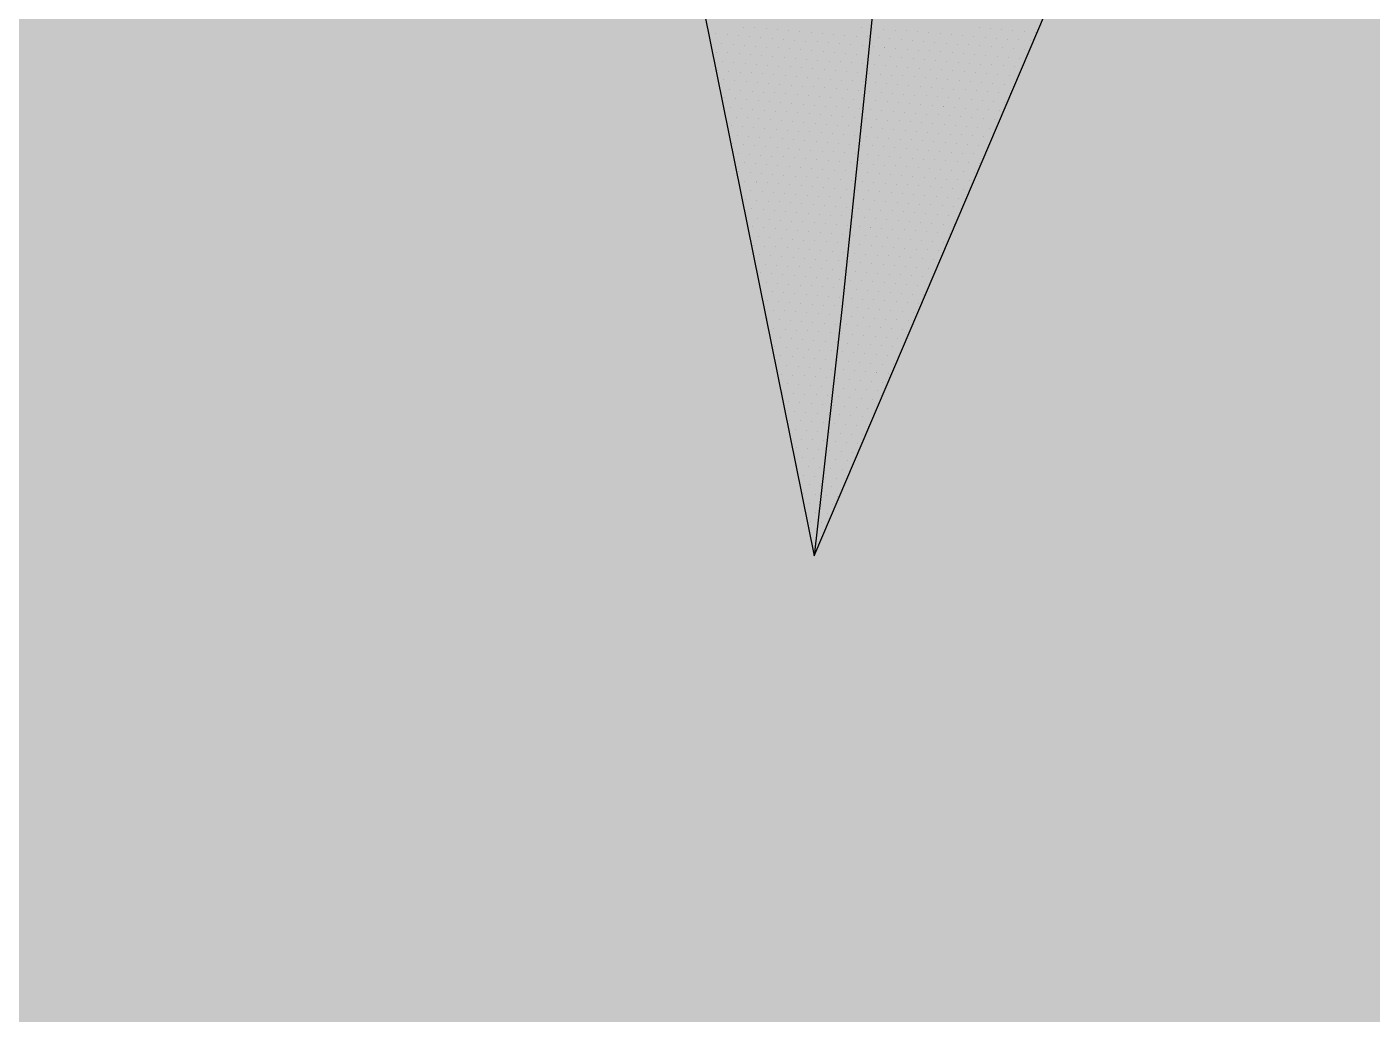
# Model space of a CAD drawing. Extents: x 109417 to 110207, y -57085 to -56659.
# Drawn here: x 109747.37 to 109749.062, y -56912.883 to -56911.641 of the extents above; entities that cross this region are included whole.
import ezdxf

# ---------------------------------------------------------------- set-up
doc = ezdxf.new("R2010")
doc.units = 0
doc.header["$MEASUREMENT"] = 0
for name, color, linetype in [('colore lago', 131, 'Continuous'), ('LIN010CO', 2, 'Continuous'), ('LIN018CO', 6, 'Continuous')]:
    doc.layers.add(name, color=color, linetype=linetype)

# ---------------------------------------------------------------- blocks, each defined once
blk = doc.blocks.new('*X9')
at = {"color": 0}
for p, q in [((259.30225, 627.9896), (259.30225, 627.9896)), ((259.3086, 627.9896), (259.3086, 627.9896)), ((259.31495, 627.9896), (259.31495, 627.9896)), ((259.3213, 627.9896), (259.3213, 627.9896)), ((259.32765, 627.9896), (259.32765, 627.9896)), ((259.334, 627.9896), (259.334, 627.9896)), ((259.305425, 627.98325), (259.305425, 627.98325)), ((259.311775, 627.98325), (259.311775, 627.98325)), ((259.318125, 627.98325), (259.318125, 627.98325)), ((259.324475, 627.98325), (259.324475, 627.98325)), ((259.330825, 627.98325), (259.330825, 627.98325)), ((259.337175, 627.98325), (259.337175, 627.98325)), ((259.343525, 627.98325), (259.343525, 627.98325)), ((259.349875, 627.98325), (259.349875, 627.98325)), ((259.356225, 627.98325), (259.356225, 627.98325)), ((259.362575, 627.98325), (259.362575, 627.98325)), ((259.368925, 627.98325), (259.368925, 627.98325)), ((259.375275, 627.98325), (259.375275, 627.98325)), ((259.31495, 627.9769), (259.31495, 627.9769)), ((259.3213, 627.9769), (259.3213, 627.9769)), ((259.32765, 627.9769), (259.32765, 627.9769)), ((259.334, 627.9769), (259.334, 627.9769)), ((259.34035, 627.9769), (259.34035, 627.9769)), ((259.3467, 627.9769), (259.3467, 627.9769)), ((259.35305, 627.9769), (259.35305, 627.9769)), ((259.3594, 627.9769), (259.3594, 627.9769)), ((259.36575, 627.9769), (259.36575, 627.9769)), ((259.3721, 627.9769), (259.3721, 627.9769)), ((259.37845, 627.9769), (259.37845, 627.9769)), ((259.3848, 627.9769), (259.3848, 627.9769)), ((259.39115, 627.9769), (259.39115, 627.9769)), ((259.3975, 627.9769), (259.3975, 627.9769)), ((259.40385, 627.9769), (259.40385, 627.9769)), ((259.4102, 627.9769), (259.4102, 627.9769)), ((259.41655, 627.9769), (259.41655, 627.9769)), ((259.4229, 627.9769), (259.4229, 627.9769)), ((259.324475, 627.97055), (259.324475, 627.97055)), ((259.330825, 627.97055), (259.330825, 627.97055)), ((259.337175, 627.97055), (259.337175, 627.97055)), ((259.343525, 627.97055), (259.343525, 627.97055)), ((259.349875, 627.97055), (259.349875, 627.97055)), ((259.356225, 627.97055), (259.356225, 627.97055)), ((259.362575, 627.97055), (259.362575, 627.97055)), ((259.368925, 627.97055), (259.368925, 627.97055)), ((259.375275, 627.97055), (259.375275, 627.97055)), ((259.381625, 627.97055), (259.381625, 627.97055)), ((259.387975, 627.97055), (259.387975, 627.97055)), ((259.394325, 627.97055), (259.394325, 627.97055)), ((259.400675, 627.97055), (259.400675, 627.97055)), ((259.407025, 627.97055), (259.407025, 627.97055)), ((259.413375, 627.97055), (259.413375, 627.97055)), ((259.419725, 627.97055), (259.419725, 627.97055)), ((259.426075, 627.97055), (259.426075, 627.97055)), ((259.432425, 627.97055), (259.432425, 627.97055)), ((259.438775, 627.97055), (259.438775, 627.97055)), ((259.445125, 627.97055), (259.445125, 627.97055)), ((259.451475, 627.97055), (259.451475, 627.97055)), ((259.457825, 627.97055), (259.457825, 627.97055)), ((259.464175, 627.97055), (259.464175, 627.97055)), ((259.32765, 627.9642), (259.32765, 627.9642)), ((259.334, 627.9642), (259.334, 627.9642)), ((259.34035, 627.9642), (259.34035, 627.9642)), ((259.3467, 627.9642), (259.3467, 627.9642)), ((259.35305, 627.9642), (259.35305, 627.9642)), ((259.3594, 627.9642), (259.3594, 627.9642)), ((259.36575, 627.9642), (259.36575, 627.9642)), ((259.3721, 627.9642), (259.3721, 627.9642)), ((259.37845, 627.9642), (259.37845, 627.9642)), ((259.3848, 627.9642), (259.3848, 627.9642)), ((259.39115, 627.9642), (259.39115, 627.9642)), ((259.3975, 627.9642), (259.3975, 627.9642)), ((259.40385, 627.9642), (259.40385, 627.9642)), ((259.4102, 627.9642), (259.4102, 627.9642)), ((259.41655, 627.9642), (259.41655, 627.9642)), ((259.4229, 627.9642), (259.4229, 627.9642)), ((259.42925, 627.9642), (259.42925, 627.9642)), ((259.4356, 627.9642), (259.4356, 627.9642)), ((259.44195, 627.9642), (259.44195, 627.9642)), ((259.4483, 627.9642), (259.4483, 627.9642)), ((259.45465, 627.9642), (259.45465, 627.9642)), ((259.461, 627.9642), (259.461, 627.9642)), ((259.337175, 627.95785), (259.337175, 627.95785)), ((259.343525, 627.95785), (259.343525, 627.95785)), ((259.349875, 627.95785), (259.349875, 627.95785)), ((259.356225, 627.95785), (259.356225, 627.95785)), ((259.362575, 627.95785), (259.362575, 627.95785)), ((259.368925, 627.95785), (259.368925, 627.95785)), ((259.375275, 627.95785), (259.375275, 627.95785)), ((259.381625, 627.95785), (259.381625, 627.95785)), ((259.387975, 627.95785), (259.387975, 627.95785)), ((259.394325, 627.95785), (259.394325, 627.95785)), ((259.400675, 627.95785), (259.400675, 627.95785)), ((259.407025, 627.95785), (259.407025, 627.95785)), ((259.413375, 627.95785), (259.413375, 627.95785)), ((259.419725, 627.95785), (259.419725, 627.95785)), ((259.426075, 627.95785), (259.426075, 627.95785)), ((259.432425, 627.95785), (259.432425, 627.95785)), ((259.438775, 627.95785), (259.438775, 627.95785)), ((259.445125, 627.95785), (259.445125, 627.95785)), ((259.451475, 627.95785), (259.451475, 627.95785)), ((259.457825, 627.95785), (259.457825, 627.95785)), ((259.34035, 627.9515), (259.34035, 627.9515)), ((259.3467, 627.9515), (259.3467, 627.9515)), ((259.35305, 627.9515), (259.35305, 627.9515)), ((259.3594, 627.9515), (259.3594, 627.9515)), ((259.36575, 627.9515), (259.36575, 627.9515)), ((259.3721, 627.9515), (259.3721, 627.9515)), ((259.37845, 627.9515), (259.37845, 627.9515)), ((259.3848, 627.9515), (259.3848, 627.9515)), ((259.39115, 627.9515), (259.39115, 627.9515)), ((259.3975, 627.9515), (259.3975, 627.9515)), ((259.40385, 627.9515), (259.40385, 627.9515)), ((259.4102, 627.9515), (259.4102, 627.9515)), ((259.41655, 627.9515), (259.41655, 627.9515)), ((259.4229, 627.9515), (259.4229, 627.9515)), ((259.42925, 627.9515), (259.42925, 627.9515)), ((259.4356, 627.9515), (259.4356, 627.9515)), ((259.44195, 627.9515), (259.44195, 627.9515)), ((259.4483, 627.9515), (259.4483, 627.9515)), ((259.45465, 627.9515), (259.45465, 627.9515)), ((259.349875, 627.94515), (259.349875, 627.94515)), ((259.356225, 627.94515), (259.356225, 627.94515)), ((259.362575, 627.94515), (259.362575, 627.94515)), ((259.368925, 627.94515), (259.368925, 627.94515)), ((259.375275, 627.94515), (259.375275, 627.94515)), ((259.381625, 627.94515), (259.381625, 627.94515)), ((259.387975, 627.94515), (259.387975, 627.94515)), ((259.394325, 627.94515), (259.394325, 627.94515)), ((259.400675, 627.94515), (259.400675, 627.94515)), ((259.407025, 627.94515), (259.407025, 627.94515)), ((259.413375, 627.94515), (259.413375, 627.94515)), ((259.419725, 627.94515), (259.419725, 627.94515)), ((259.426075, 627.94515), (259.426075, 627.94515)), ((259.432425, 627.94515), (259.432425, 627.94515)), ((259.438775, 627.94515), (259.438775, 627.94515)), ((259.445125, 627.94515), (259.445125, 627.94515)), ((259.451475, 627.94515), (259.451475, 627.94515)), ((259.35305, 627.9388), (259.35305, 627.9388)), ((259.3594, 627.9388), (259.3594, 627.9388)), ((259.36575, 627.9388), (259.36575, 627.9388)), ((259.3721, 627.9388), (259.3721, 627.9388)), ((259.37845, 627.9388), (259.37845, 627.9388)), ((259.3848, 627.9388), (259.3848, 627.9388)), ((259.39115, 627.9388), (259.39115, 627.9388)), ((259.3975, 627.9388), (259.3975, 627.9388)), ((259.40385, 627.9388), (259.40385, 627.9388)), ((259.4102, 627.9388), (259.4102, 627.9388)), ((259.41655, 627.9388), (259.41655, 627.9388)), ((259.4229, 627.9388), (259.4229, 627.9388)), ((259.42925, 627.9388), (259.42925, 627.9388)), ((259.4356, 627.9388), (259.4356, 627.9388)), ((259.44195, 627.9388), (259.44195, 627.9388)), ((259.4483, 627.9388), (259.4483, 627.9388)), ((259.362575, 627.93245), (259.362575, 627.93245)), ((259.368925, 627.93245), (259.368925, 627.93245)), ((259.375275, 627.93245), (259.375275, 627.93245)), ((259.381625, 627.93245), (259.381625, 627.93245)), ((259.387975, 627.93245), (259.387975, 627.93245)), ((259.394325, 627.93245), (259.394325, 627.93245)), ((259.400675, 627.93245), (259.400675, 627.93245)), ((259.407025, 627.93245), (259.407025, 627.93245)), ((259.413375, 627.93245), (259.413375, 627.93245)), ((259.419725, 627.93245), (259.419725, 627.93245)), ((259.426075, 627.93245), (259.426075, 627.93245)), ((259.432425, 627.93245), (259.432425, 627.93245)), ((259.438775, 627.93245), (259.438775, 627.93245)), ((259.445125, 627.93245), (259.445125, 627.93245)), ((259.3721, 627.9261), (259.3721, 627.9261)), ((259.37845, 627.9261), (259.37845, 627.9261)), ((259.3848, 627.9261), (259.3848, 627.9261)), ((259.39115, 627.9261), (259.39115, 627.9261)), ((259.3975, 627.9261), (259.3975, 627.9261)), ((259.40385, 627.9261), (259.40385, 627.9261)), ((259.4102, 627.9261), (259.4102, 627.9261)), ((259.41655, 627.9261), (259.41655, 627.9261)), ((259.4229, 627.9261), (259.4229, 627.9261)), ((259.42925, 627.9261), (259.42925, 627.9261)), ((259.4356, 627.9261), (259.4356, 627.9261)), ((259.44195, 627.9261), (259.44195, 627.9261)), ((259.375275, 627.91975), (259.375275, 627.91975)), ((259.381625, 627.91975), (259.381625, 627.91975)), ((259.387975, 627.91975), (259.387975, 627.91975)), ((259.394325, 627.91975), (259.394325, 627.91975)), ((259.400675, 627.91975), (259.400675, 627.91975)), ((259.407025, 627.91975), (259.407025, 627.91975)), ((259.413375, 627.91975), (259.413375, 627.91975)), ((259.419725, 627.91975), (259.419725, 627.91975)), ((259.426075, 627.91975), (259.426075, 627.91975)), ((259.432425, 627.91975), (259.432425, 627.91975)), ((259.3848, 627.9134), (259.3848, 627.9134)), ((259.39115, 627.9134), (259.39115, 627.9134)), ((259.3975, 627.9134), (259.3975, 627.9134)), ((259.40385, 627.9134), (259.40385, 627.9134)), ((259.4102, 627.9134), (259.4102, 627.9134)), ((259.41655, 627.9134), (259.41655, 627.9134)), ((259.4229, 627.9134), (259.4229, 627.9134)), ((259.42925, 627.9134), (259.42925, 627.9134)), ((259.387975, 627.90705), (259.387975, 627.90705)), ((259.394325, 627.90705), (259.394325, 627.90705)), ((259.400675, 627.90705), (259.400675, 627.90705)), ((259.407025, 627.90705), (259.407025, 627.90705)), ((259.413375, 627.90705), (259.413375, 627.90705)), ((259.419725, 627.90705), (259.419725, 627.90705)), ((259.426075, 627.90705), (259.426075, 627.90705)), ((259.3975, 627.9007), (259.3975, 627.9007)), ((259.40385, 627.9007), (259.40385, 627.9007)), ((259.4102, 627.9007), (259.4102, 627.9007)), ((259.41655, 627.9007), (259.41655, 627.9007)), ((259.4229, 627.9007), (259.4229, 627.9007)), ((259.407025, 627.89435), (259.407025, 627.89435)), ((259.413375, 627.89435), (259.413375, 627.89435)), ((259.419725, 627.89435), (259.419725, 627.89435)), ((259.4102, 627.888), (259.4102, 627.888)), ((259.41655, 627.888), (259.41655, 627.888))]:
    blk.add_line(p, q, dxfattribs=at)
blk = doc.blocks.new('*X8')
at = {"color": 0}
for p, q in [((259.29431, 627.99277), (259.29431, 627.99277)), ((259.29749, 627.99277), (259.29749, 627.99277)), ((259.30066, 627.99277), (259.30066, 627.99277)), ((259.30384, 627.99277), (259.30384, 627.99277)), ((259.30701, 627.99277), (259.30701, 627.99277)), ((259.31019, 627.99277), (259.31019, 627.99277)), ((259.31336, 627.99277), (259.31336, 627.99277)), ((259.29908, 627.9896), (259.29908, 627.9896)), ((259.30225, 627.9896), (259.30225, 627.9896)), ((259.30543, 627.9896), (259.30543, 627.9896)), ((259.3086, 627.9896), (259.3086, 627.9896)), ((259.31178, 627.9896), (259.31178, 627.9896)), ((259.31495, 627.9896), (259.31495, 627.9896)), ((259.31813, 627.9896), (259.31813, 627.9896)), ((259.3213, 627.9896), (259.3213, 627.9896)), ((259.32448, 627.9896), (259.32448, 627.9896)), ((259.32765, 627.9896), (259.32765, 627.9896)), ((259.33083, 627.9896), (259.33083, 627.9896)), ((259.334, 627.9896), (259.334, 627.9896)), ((259.30384, 627.98642), (259.30384, 627.98642)), ((259.30701, 627.98642), (259.30701, 627.98642)), ((259.31019, 627.98642), (259.31019, 627.98642)), ((259.31336, 627.98642), (259.31336, 627.98642)), ((259.31654, 627.98642), (259.31654, 627.98642)), ((259.31971, 627.98642), (259.31971, 627.98642)), ((259.32289, 627.98642), (259.32289, 627.98642)), ((259.32606, 627.98642), (259.32606, 627.98642)), ((259.32924, 627.98642), (259.32924, 627.98642)), ((259.33241, 627.98642), (259.33241, 627.98642)), ((259.33559, 627.98642), (259.33559, 627.98642)), ((259.33876, 627.98642), (259.33876, 627.98642)), ((259.34194, 627.98642), (259.34194, 627.98642)), ((259.34511, 627.98642), (259.34511, 627.98642)), ((259.34829, 627.98642), (259.34829, 627.98642)), ((259.35146, 627.98642), (259.35146, 627.98642)), ((259.35464, 627.98642), (259.35464, 627.98642)), ((259.35781, 627.98642), (259.35781, 627.98642)), ((259.30543, 627.98325), (259.30543, 627.98325)), ((259.3086, 627.98325), (259.3086, 627.98325)), ((259.31019, 627.98007), (259.31019, 627.98007)), ((259.31178, 627.98325), (259.31178, 627.98325)), ((259.31336, 627.98007), (259.31336, 627.98007)), ((259.31495, 627.98325), (259.31495, 627.98325)), ((259.31654, 627.98007), (259.31654, 627.98007)), ((259.31813, 627.98325), (259.31813, 627.98325)), ((259.31971, 627.98007), (259.31971, 627.98007)), ((259.3213, 627.98325), (259.3213, 627.98325)), ((259.32289, 627.98007), (259.32289, 627.98007)), ((259.32448, 627.98325), (259.32448, 627.98325)), ((259.32606, 627.98007), (259.32606, 627.98007)), ((259.32765, 627.98325), (259.32765, 627.98325)), ((259.32924, 627.98007), (259.32924, 627.98007)), ((259.33083, 627.98325), (259.33083, 627.98325)), ((259.33241, 627.98007), (259.33241, 627.98007)), ((259.334, 627.98325), (259.334, 627.98325)), ((259.33559, 627.98007), (259.33559, 627.98007)), ((259.33718, 627.98325), (259.33718, 627.98325)), ((259.33876, 627.98007), (259.33876, 627.98007)), ((259.34035, 627.98325), (259.34035, 627.98325)), ((259.34194, 627.98007), (259.34194, 627.98007)), ((259.34352, 627.98325), (259.34352, 627.98325)), ((259.34511, 627.98007), (259.34511, 627.98007)), ((259.3467, 627.98325), (259.3467, 627.98325)), ((259.34829, 627.98007), (259.34829, 627.98007)), ((259.34987, 627.98325), (259.34987, 627.98325)), ((259.35146, 627.98007), (259.35146, 627.98007)), ((259.35305, 627.98325), (259.35305, 627.98325)), ((259.35464, 627.98007), (259.35464, 627.98007)), ((259.35622, 627.98325), (259.35622, 627.98325)), ((259.35781, 627.98007), (259.35781, 627.98007)), ((259.3594, 627.98325), (259.3594, 627.98325)), ((259.36099, 627.98007), (259.36099, 627.98007)), ((259.36257, 627.98325), (259.36257, 627.98325)), ((259.36416, 627.98007), (259.36416, 627.98007)), ((259.36575, 627.98325), (259.36575, 627.98325)), ((259.36734, 627.98007), (259.36734, 627.98007)), ((259.36892, 627.98325), (259.36892, 627.98325)), ((259.37051, 627.98007), (259.37051, 627.98007)), ((259.3721, 627.98325), (259.3721, 627.98325)), ((259.37369, 627.98007), (259.37369, 627.98007)), ((259.37527, 627.98325), (259.37527, 627.98325)), ((259.37686, 627.98007), (259.37686, 627.98007)), ((259.37845, 627.98325), (259.37845, 627.98325)), ((259.38004, 627.98007), (259.38004, 627.98007)), ((259.38321, 627.98007), (259.38321, 627.98007)), ((259.38639, 627.98007), (259.38639, 627.98007)), ((259.38956, 627.98007), (259.38956, 627.98007)), ((259.39274, 627.98007), (259.39274, 627.98007)), ((259.39591, 627.98007), (259.39591, 627.98007)), ((259.39909, 627.98007), (259.39909, 627.98007)), ((259.40226, 627.98007), (259.40226, 627.98007)), ((259.31178, 627.9769), (259.31178, 627.9769)), ((259.31495, 627.9769), (259.31495, 627.9769)), ((259.31813, 627.9769), (259.31813, 627.9769)), ((259.3213, 627.9769), (259.3213, 627.9769)), ((259.32448, 627.9769), (259.32448, 627.9769)), ((259.32765, 627.9769), (259.32765, 627.9769)), ((259.33083, 627.9769), (259.33083, 627.9769)), ((259.334, 627.9769), (259.334, 627.9769)), ((259.33718, 627.9769), (259.33718, 627.9769)), ((259.34035, 627.9769), (259.34035, 627.9769)), ((259.34352, 627.9769), (259.34352, 627.9769)), ((259.3467, 627.9769), (259.3467, 627.9769)), ((259.34987, 627.9769), (259.34987, 627.9769)), ((259.35305, 627.9769), (259.35305, 627.9769)), ((259.35622, 627.9769), (259.35622, 627.9769)), ((259.3594, 627.9769), (259.3594, 627.9769)), ((259.36257, 627.9769), (259.36257, 627.9769)), ((259.36575, 627.9769), (259.36575, 627.9769)), ((259.36892, 627.9769), (259.36892, 627.9769)), ((259.3721, 627.9769), (259.3721, 627.9769)), ((259.37527, 627.9769), (259.37527, 627.9769)), ((259.37845, 627.9769), (259.37845, 627.9769)), ((259.38162, 627.9769), (259.38162, 627.9769)), ((259.3848, 627.9769), (259.3848, 627.9769)), ((259.38797, 627.9769), (259.38797, 627.9769)), ((259.39115, 627.9769), (259.39115, 627.9769)), ((259.39432, 627.9769), (259.39432, 627.9769)), ((259.3975, 627.9769), (259.3975, 627.9769)), ((259.40067, 627.9769), (259.40067, 627.9769)), ((259.40385, 627.9769), (259.40385, 627.9769)), ((259.40702, 627.9769), (259.40702, 627.9769)), ((259.4102, 627.9769), (259.4102, 627.9769)), ((259.41337, 627.9769), (259.41337, 627.9769)), ((259.41655, 627.9769), (259.41655, 627.9769)), ((259.41973, 627.9769), (259.41973, 627.9769)), ((259.4229, 627.9769), (259.4229, 627.9769)), ((259.42608, 627.9769), (259.42608, 627.9769)), ((259.31654, 627.97372), (259.31654, 627.97372)), ((259.31971, 627.97372), (259.31971, 627.97372)), ((259.32289, 627.97372), (259.32289, 627.97372)), ((259.32606, 627.97372), (259.32606, 627.97372)), ((259.32924, 627.97372), (259.32924, 627.97372)), ((259.33241, 627.97372), (259.33241, 627.97372)), ((259.33559, 627.97372), (259.33559, 627.97372)), ((259.33876, 627.97372), (259.33876, 627.97372)), ((259.34194, 627.97372), (259.34194, 627.97372)), ((259.34511, 627.97372), (259.34511, 627.97372)), ((259.34829, 627.97372), (259.34829, 627.97372)), ((259.35146, 627.97372), (259.35146, 627.97372)), ((259.35464, 627.97372), (259.35464, 627.97372)), ((259.35781, 627.97372), (259.35781, 627.97372)), ((259.36099, 627.97372), (259.36099, 627.97372)), ((259.36416, 627.97372), (259.36416, 627.97372)), ((259.36734, 627.97372), (259.36734, 627.97372)), ((259.37051, 627.97372), (259.37051, 627.97372)), ((259.37369, 627.97372), (259.37369, 627.97372)), ((259.37686, 627.97372), (259.37686, 627.97372)), ((259.38004, 627.97372), (259.38004, 627.97372)), ((259.38321, 627.97372), (259.38321, 627.97372)), ((259.38639, 627.97372), (259.38639, 627.97372)), ((259.38956, 627.97372), (259.38956, 627.97372)), ((259.39274, 627.97372), (259.39274, 627.97372)), ((259.39591, 627.97372), (259.39591, 627.97372)), ((259.39909, 627.97372), (259.39909, 627.97372)), ((259.40226, 627.97372), (259.40226, 627.97372)), ((259.40544, 627.97372), (259.40544, 627.97372)), ((259.40861, 627.97372), (259.40861, 627.97372)), ((259.41179, 627.97372), (259.41179, 627.97372)), ((259.41496, 627.97372), (259.41496, 627.97372)), ((259.41814, 627.97372), (259.41814, 627.97372)), ((259.42131, 627.97372), (259.42131, 627.97372)), ((259.42449, 627.97372), (259.42449, 627.97372)), ((259.42766, 627.97372), (259.42766, 627.97372)), ((259.43084, 627.97372), (259.43084, 627.97372)), ((259.43401, 627.97372), (259.43401, 627.97372)), ((259.43719, 627.97372), (259.43719, 627.97372)), ((259.44036, 627.97372), (259.44036, 627.97372)), ((259.44354, 627.97372), (259.44354, 627.97372)), ((259.44671, 627.97372), (259.44671, 627.97372)), ((259.3213, 627.97055), (259.3213, 627.97055)), ((259.32289, 627.96737), (259.32289, 627.96737)), ((259.32448, 627.97055), (259.32448, 627.97055)), ((259.32606, 627.96737), (259.32606, 627.96737)), ((259.32765, 627.97055), (259.32765, 627.97055)), ((259.32924, 627.96737), (259.32924, 627.96737)), ((259.33083, 627.97055), (259.33083, 627.97055)), ((259.33241, 627.96737), (259.33241, 627.96737)), ((259.334, 627.97055), (259.334, 627.97055)), ((259.33559, 627.96737), (259.33559, 627.96737)), ((259.33718, 627.97055), (259.33718, 627.97055)), ((259.33876, 627.96737), (259.33876, 627.96737)), ((259.34035, 627.97055), (259.34035, 627.97055)), ((259.34194, 627.96737), (259.34194, 627.96737)), ((259.34352, 627.97055), (259.34352, 627.97055)), ((259.34511, 627.96737), (259.34511, 627.96737)), ((259.3467, 627.97055), (259.3467, 627.97055)), ((259.34829, 627.96737), (259.34829, 627.96737)), ((259.34987, 627.97055), (259.34987, 627.97055)), ((259.35146, 627.96737), (259.35146, 627.96737)), ((259.35305, 627.97055), (259.35305, 627.97055)), ((259.35464, 627.96737), (259.35464, 627.96737)), ((259.35622, 627.97055), (259.35622, 627.97055)), ((259.35781, 627.96737), (259.35781, 627.96737)), ((259.3594, 627.97055), (259.3594, 627.97055)), ((259.36099, 627.96737), (259.36099, 627.96737)), ((259.36257, 627.97055), (259.36257, 627.97055)), ((259.36416, 627.96737), (259.36416, 627.96737)), ((259.36575, 627.97055), (259.36575, 627.97055)), ((259.36734, 627.96737), (259.36734, 627.96737)), ((259.36892, 627.97055), (259.36892, 627.97055)), ((259.37051, 627.96737), (259.37051, 627.96737)), ((259.3721, 627.97055), (259.3721, 627.97055)), ((259.37369, 627.96737), (259.37369, 627.96737)), ((259.37527, 627.97055), (259.37527, 627.97055)), ((259.37686, 627.96737), (259.37686, 627.96737)), ((259.37845, 627.97055), (259.37845, 627.97055)), ((259.38004, 627.96737), (259.38004, 627.96737)), ((259.38162, 627.97055), (259.38162, 627.97055)), ((259.38321, 627.96737), (259.38321, 627.96737)), ((259.3848, 627.97055), (259.3848, 627.97055)), ((259.38639, 627.96737), (259.38639, 627.96737)), ((259.38797, 627.97055), (259.38797, 627.97055)), ((259.38956, 627.96737), (259.38956, 627.96737)), ((259.39115, 627.97055), (259.39115, 627.97055)), ((259.39274, 627.96737), (259.39274, 627.96737)), ((259.39432, 627.97055), (259.39432, 627.97055)), ((259.39591, 627.96737), (259.39591, 627.96737)), ((259.3975, 627.97055), (259.3975, 627.97055)), ((259.39909, 627.96737), (259.39909, 627.96737)), ((259.40067, 627.97055), (259.40067, 627.97055)), ((259.40226, 627.96737), (259.40226, 627.96737)), ((259.40385, 627.97055), (259.40385, 627.97055)), ((259.40544, 627.96737), (259.40544, 627.96737)), ((259.40702, 627.97055), (259.40702, 627.97055)), ((259.40861, 627.96737), (259.40861, 627.96737)), ((259.4102, 627.97055), (259.4102, 627.97055)), ((259.41179, 627.96737), (259.41179, 627.96737)), ((259.41337, 627.97055), (259.41337, 627.97055)), ((259.41496, 627.96737), (259.41496, 627.96737)), ((259.41655, 627.97055), (259.41655, 627.97055)), ((259.41814, 627.96737), (259.41814, 627.96737)), ((259.41973, 627.97055), (259.41973, 627.97055)), ((259.42131, 627.96737), (259.42131, 627.96737)), ((259.4229, 627.97055), (259.4229, 627.97055)), ((259.42449, 627.96737), (259.42449, 627.96737)), ((259.42608, 627.97055), (259.42608, 627.97055)), ((259.42766, 627.96737), (259.42766, 627.96737)), ((259.42925, 627.97055), (259.42925, 627.97055)), ((259.43084, 627.96737), (259.43084, 627.96737)), ((259.43243, 627.97055), (259.43243, 627.97055)), ((259.43401, 627.96737), (259.43401, 627.96737)), ((259.4356, 627.97055), (259.4356, 627.97055)), ((259.43719, 627.96737), (259.43719, 627.96737)), ((259.43878, 627.97055), (259.43878, 627.97055)), ((259.44036, 627.96737), (259.44036, 627.96737)), ((259.44195, 627.97055), (259.44195, 627.97055)), ((259.44354, 627.96737), (259.44354, 627.96737)), ((259.44513, 627.97055), (259.44513, 627.97055)), ((259.44671, 627.96737), (259.44671, 627.96737)), ((259.4483, 627.97055), (259.4483, 627.97055)), ((259.44989, 627.96737), (259.44989, 627.96737)), ((259.45148, 627.97055), (259.45148, 627.97055)), ((259.45306, 627.96737), (259.45306, 627.96737)), ((259.45465, 627.97055), (259.45465, 627.97055)), ((259.45624, 627.96737), (259.45624, 627.96737)), ((259.45783, 627.97055), (259.45783, 627.97055)), ((259.45941, 627.96737), (259.45941, 627.96737)), ((259.461, 627.97055), (259.461, 627.97055)), ((259.46259, 627.96737), (259.46259, 627.96737)), ((259.46418, 627.97055), (259.46418, 627.97055)), ((259.46576, 627.96737), (259.46576, 627.96737)), ((259.46735, 627.97055), (259.46735, 627.97055)), ((259.32765, 627.9642), (259.32765, 627.9642)), ((259.33083, 627.9642), (259.33083, 627.9642)), ((259.334, 627.9642), (259.334, 627.9642)), ((259.33718, 627.9642), (259.33718, 627.9642)), ((259.34035, 627.9642), (259.34035, 627.9642)), ((259.34352, 627.9642), (259.34352, 627.9642)), ((259.3467, 627.9642), (259.3467, 627.9642)), ((259.34987, 627.9642), (259.34987, 627.9642)), ((259.35305, 627.9642), (259.35305, 627.9642)), ((259.35622, 627.9642), (259.35622, 627.9642)), ((259.3594, 627.9642), (259.3594, 627.9642)), ((259.36257, 627.9642), (259.36257, 627.9642)), ((259.36575, 627.9642), (259.36575, 627.9642)), ((259.36892, 627.9642), (259.36892, 627.9642)), ((259.3721, 627.9642), (259.3721, 627.9642)), ((259.37527, 627.9642), (259.37527, 627.9642)), ((259.37845, 627.9642), (259.37845, 627.9642)), ((259.38162, 627.9642), (259.38162, 627.9642)), ((259.3848, 627.9642), (259.3848, 627.9642)), ((259.38797, 627.9642), (259.38797, 627.9642)), ((259.39115, 627.9642), (259.39115, 627.9642)), ((259.39432, 627.9642), (259.39432, 627.9642)), ((259.3975, 627.9642), (259.3975, 627.9642)), ((259.40067, 627.9642), (259.40067, 627.9642)), ((259.40385, 627.9642), (259.40385, 627.9642)), ((259.40702, 627.9642), (259.40702, 627.9642)), ((259.4102, 627.9642), (259.4102, 627.9642)), ((259.41337, 627.9642), (259.41337, 627.9642)), ((259.41655, 627.9642), (259.41655, 627.9642)), ((259.41973, 627.9642), (259.41973, 627.9642)), ((259.4229, 627.9642), (259.4229, 627.9642)), ((259.42608, 627.9642), (259.42608, 627.9642)), ((259.42925, 627.9642), (259.42925, 627.9642)), ((259.43243, 627.9642), (259.43243, 627.9642)), ((259.4356, 627.9642), (259.4356, 627.9642)), ((259.43878, 627.9642), (259.43878, 627.9642)), ((259.44195, 627.9642), (259.44195, 627.9642)), ((259.44513, 627.9642), (259.44513, 627.9642)), ((259.4483, 627.9642), (259.4483, 627.9642)), ((259.45148, 627.9642), (259.45148, 627.9642)), ((259.45465, 627.9642), (259.45465, 627.9642)), ((259.45783, 627.9642), (259.45783, 627.9642)), ((259.461, 627.9642), (259.461, 627.9642)), ((259.46418, 627.9642), (259.46418, 627.9642)), ((259.32924, 627.96102), (259.32924, 627.96102)), ((259.33241, 627.96102), (259.33241, 627.96102)), ((259.33559, 627.96102), (259.33559, 627.96102)), ((259.33876, 627.96102), (259.33876, 627.96102)), ((259.34194, 627.96102), (259.34194, 627.96102)), ((259.34511, 627.96102), (259.34511, 627.96102)), ((259.34829, 627.96102), (259.34829, 627.96102)), ((259.35146, 627.96102), (259.35146, 627.96102)), ((259.35464, 627.96102), (259.35464, 627.96102)), ((259.35781, 627.96102), (259.35781, 627.96102)), ((259.36099, 627.96102), (259.36099, 627.96102)), ((259.36416, 627.96102), (259.36416, 627.96102)), ((259.36734, 627.96102), (259.36734, 627.96102)), ((259.37051, 627.96102), (259.37051, 627.96102)), ((259.37369, 627.96102), (259.37369, 627.96102)), ((259.37686, 627.96102), (259.37686, 627.96102)), ((259.38004, 627.96102), (259.38004, 627.96102)), ((259.38321, 627.96102), (259.38321, 627.96102)), ((259.38639, 627.96102), (259.38639, 627.96102)), ((259.38956, 627.96102), (259.38956, 627.96102)), ((259.39274, 627.96102), (259.39274, 627.96102)), ((259.39591, 627.96102), (259.39591, 627.96102)), ((259.39909, 627.96102), (259.39909, 627.96102)), ((259.40226, 627.96102), (259.40226, 627.96102)), ((259.40544, 627.96102), (259.40544, 627.96102)), ((259.40861, 627.96102), (259.40861, 627.96102)), ((259.41179, 627.96102), (259.41179, 627.96102)), ((259.41496, 627.96102), (259.41496, 627.96102)), ((259.41814, 627.96102), (259.41814, 627.96102)), ((259.42131, 627.96102), (259.42131, 627.96102)), ((259.42449, 627.96102), (259.42449, 627.96102)), ((259.42766, 627.96102), (259.42766, 627.96102)), ((259.43084, 627.96102), (259.43084, 627.96102)), ((259.43401, 627.96102), (259.43401, 627.96102)), ((259.43719, 627.96102), (259.43719, 627.96102)), ((259.44036, 627.96102), (259.44036, 627.96102)), ((259.44354, 627.96102), (259.44354, 627.96102)), ((259.44671, 627.96102), (259.44671, 627.96102)), ((259.44989, 627.96102), (259.44989, 627.96102)), ((259.45306, 627.96102), (259.45306, 627.96102)), ((259.45624, 627.96102), (259.45624, 627.96102)), ((259.45941, 627.96102), (259.45941, 627.96102)), ((259.46259, 627.96102), (259.46259, 627.96102)), ((259.334, 627.95785), (259.334, 627.95785)), ((259.33559, 627.95467), (259.33559, 627.95467)), ((259.33718, 627.95785), (259.33718, 627.95785)), ((259.33876, 627.95467), (259.33876, 627.95467)), ((259.34035, 627.95785), (259.34035, 627.95785)), ((259.34194, 627.95467), (259.34194, 627.95467)), ((259.34352, 627.95785), (259.34352, 627.95785)), ((259.34511, 627.95467), (259.34511, 627.95467)), ((259.3467, 627.95785), (259.3467, 627.95785)), ((259.34829, 627.95467), (259.34829, 627.95467)), ((259.34987, 627.95785), (259.34987, 627.95785)), ((259.35146, 627.95467), (259.35146, 627.95467)), ((259.35305, 627.95785), (259.35305, 627.95785)), ((259.35464, 627.95467), (259.35464, 627.95467)), ((259.35622, 627.95785), (259.35622, 627.95785)), ((259.35781, 627.95467), (259.35781, 627.95467)), ((259.3594, 627.95785), (259.3594, 627.95785)), ((259.36099, 627.95467), (259.36099, 627.95467)), ((259.36257, 627.95785), (259.36257, 627.95785)), ((259.36416, 627.95467), (259.36416, 627.95467)), ((259.36575, 627.95785), (259.36575, 627.95785)), ((259.36734, 627.95467), (259.36734, 627.95467)), ((259.36892, 627.95785), (259.36892, 627.95785)), ((259.37051, 627.95467), (259.37051, 627.95467)), ((259.3721, 627.95785), (259.3721, 627.95785)), ((259.37369, 627.95467), (259.37369, 627.95467)), ((259.37527, 627.95785), (259.37527, 627.95785)), ((259.37686, 627.95467), (259.37686, 627.95467)), ((259.37845, 627.95785), (259.37845, 627.95785)), ((259.38004, 627.95467), (259.38004, 627.95467)), ((259.38162, 627.95785), (259.38162, 627.95785)), ((259.38321, 627.95467), (259.38321, 627.95467)), ((259.3848, 627.95785), (259.3848, 627.95785)), ((259.38639, 627.95467), (259.38639, 627.95467)), ((259.38797, 627.95785), (259.38797, 627.95785)), ((259.38956, 627.95467), (259.38956, 627.95467)), ((259.39115, 627.95785), (259.39115, 627.95785)), ((259.39274, 627.95467), (259.39274, 627.95467)), ((259.39432, 627.95785), (259.39432, 627.95785)), ((259.39591, 627.95467), (259.39591, 627.95467)), ((259.3975, 627.95785), (259.3975, 627.95785)), ((259.39909, 627.95467), (259.39909, 627.95467)), ((259.40067, 627.95785), (259.40067, 627.95785)), ((259.40226, 627.95467), (259.40226, 627.95467)), ((259.40385, 627.95785), (259.40385, 627.95785)), ((259.40544, 627.95467), (259.40544, 627.95467)), ((259.40702, 627.95785), (259.40702, 627.95785)), ((259.40861, 627.95467), (259.40861, 627.95467)), ((259.4102, 627.95785), (259.4102, 627.95785)), ((259.41179, 627.95467), (259.41179, 627.95467)), ((259.41337, 627.95785), (259.41337, 627.95785)), ((259.41496, 627.95467), (259.41496, 627.95467)), ((259.41655, 627.95785), (259.41655, 627.95785)), ((259.41814, 627.95467), (259.41814, 627.95467)), ((259.41973, 627.95785), (259.41973, 627.95785)), ((259.42131, 627.95467), (259.42131, 627.95467)), ((259.4229, 627.95785), (259.4229, 627.95785)), ((259.42449, 627.95467), (259.42449, 627.95467)), ((259.42608, 627.95785), (259.42608, 627.95785)), ((259.42766, 627.95467), (259.42766, 627.95467)), ((259.42925, 627.95785), (259.42925, 627.95785)), ((259.43084, 627.95467), (259.43084, 627.95467)), ((259.43243, 627.95785), (259.43243, 627.95785)), ((259.43401, 627.95467), (259.43401, 627.95467)), ((259.4356, 627.95785), (259.4356, 627.95785)), ((259.43719, 627.95467), (259.43719, 627.95467)), ((259.43878, 627.95785), (259.43878, 627.95785)), ((259.44036, 627.95467), (259.44036, 627.95467)), ((259.44195, 627.95785), (259.44195, 627.95785)), ((259.44354, 627.95467), (259.44354, 627.95467)), ((259.44513, 627.95785), (259.44513, 627.95785)), ((259.44671, 627.95467), (259.44671, 627.95467)), ((259.4483, 627.95785), (259.4483, 627.95785)), ((259.44989, 627.95467), (259.44989, 627.95467)), ((259.45148, 627.95785), (259.45148, 627.95785)), ((259.45306, 627.95467), (259.45306, 627.95467)), ((259.45465, 627.95785), (259.45465, 627.95785)), ((259.45624, 627.95467), (259.45624, 627.95467)), ((259.45783, 627.95785), (259.45783, 627.95785)), ((259.45941, 627.95467), (259.45941, 627.95467)), ((259.461, 627.95785), (259.461, 627.95785)), ((259.34035, 627.9515), (259.34035, 627.9515)), ((259.34352, 627.9515), (259.34352, 627.9515)), ((259.3467, 627.9515), (259.3467, 627.9515)), ((259.34987, 627.9515), (259.34987, 627.9515)), ((259.35305, 627.9515), (259.35305, 627.9515)), ((259.35622, 627.9515), (259.35622, 627.9515)), ((259.3594, 627.9515), (259.3594, 627.9515)), ((259.36257, 627.9515), (259.36257, 627.9515)), ((259.36575, 627.9515), (259.36575, 627.9515)), ((259.36892, 627.9515), (259.36892, 627.9515)), ((259.3721, 627.9515), (259.3721, 627.9515)), ((259.37527, 627.9515), (259.37527, 627.9515)), ((259.37845, 627.9515), (259.37845, 627.9515)), ((259.38162, 627.9515), (259.38162, 627.9515)), ((259.3848, 627.9515), (259.3848, 627.9515)), ((259.38797, 627.9515), (259.38797, 627.9515)), ((259.39115, 627.9515), (259.39115, 627.9515)), ((259.39432, 627.9515), (259.39432, 627.9515)), ((259.3975, 627.9515), (259.3975, 627.9515)), ((259.40067, 627.9515), (259.40067, 627.9515)), ((259.40385, 627.9515), (259.40385, 627.9515)), ((259.40702, 627.9515), (259.40702, 627.9515)), ((259.4102, 627.9515), (259.4102, 627.9515)), ((259.41337, 627.9515), (259.41337, 627.9515)), ((259.41655, 627.9515), (259.41655, 627.9515)), ((259.41973, 627.9515), (259.41973, 627.9515)), ((259.4229, 627.9515), (259.4229, 627.9515)), ((259.42608, 627.9515), (259.42608, 627.9515)), ((259.42925, 627.9515), (259.42925, 627.9515)), ((259.43243, 627.9515), (259.43243, 627.9515)), ((259.4356, 627.9515), (259.4356, 627.9515)), ((259.43878, 627.9515), (259.43878, 627.9515)), ((259.44195, 627.9515), (259.44195, 627.9515)), ((259.44513, 627.9515), (259.44513, 627.9515)), ((259.4483, 627.9515), (259.4483, 627.9515)), ((259.45148, 627.9515), (259.45148, 627.9515)), ((259.45465, 627.9515), (259.45465, 627.9515)), ((259.34511, 627.94832), (259.34511, 627.94832)), ((259.34829, 627.94832), (259.34829, 627.94832)), ((259.35146, 627.94832), (259.35146, 627.94832)), ((259.35464, 627.94832), (259.35464, 627.94832)), ((259.35781, 627.94832), (259.35781, 627.94832)), ((259.36099, 627.94832), (259.36099, 627.94832)), ((259.36416, 627.94832), (259.36416, 627.94832)), ((259.36734, 627.94832), (259.36734, 627.94832)), ((259.37051, 627.94832), (259.37051, 627.94832)), ((259.37369, 627.94832), (259.37369, 627.94832)), ((259.37686, 627.94832), (259.37686, 627.94832)), ((259.38004, 627.94832), (259.38004, 627.94832)), ((259.38321, 627.94832), (259.38321, 627.94832)), ((259.38639, 627.94832), (259.38639, 627.94832)), ((259.38956, 627.94832), (259.38956, 627.94832)), ((259.39274, 627.94832), (259.39274, 627.94832)), ((259.39591, 627.94832), (259.39591, 627.94832)), ((259.39909, 627.94832), (259.39909, 627.94832)), ((259.40226, 627.94832), (259.40226, 627.94832)), ((259.40544, 627.94832), (259.40544, 627.94832)), ((259.40861, 627.94832), (259.40861, 627.94832)), ((259.41179, 627.94832), (259.41179, 627.94832)), ((259.41496, 627.94832), (259.41496, 627.94832)), ((259.41814, 627.94832), (259.41814, 627.94832)), ((259.42131, 627.94832), (259.42131, 627.94832)), ((259.42449, 627.94832), (259.42449, 627.94832)), ((259.42766, 627.94832), (259.42766, 627.94832)), ((259.43084, 627.94832), (259.43084, 627.94832)), ((259.43401, 627.94832), (259.43401, 627.94832)), ((259.43719, 627.94832), (259.43719, 627.94832)), ((259.44036, 627.94832), (259.44036, 627.94832)), ((259.44354, 627.94832), (259.44354, 627.94832)), ((259.44671, 627.94832), (259.44671, 627.94832)), ((259.44989, 627.94832), (259.44989, 627.94832)), ((259.45306, 627.94832), (259.45306, 627.94832)), ((259.3467, 627.94515), (259.3467, 627.94515)), ((259.34987, 627.94515), (259.34987, 627.94515)), ((259.35146, 627.94197), (259.35146, 627.94197)), ((259.35305, 627.94515), (259.35305, 627.94515)), ((259.35464, 627.94197), (259.35464, 627.94197)), ((259.35622, 627.94515), (259.35622, 627.94515)), ((259.35781, 627.94197), (259.35781, 627.94197)), ((259.3594, 627.94515), (259.3594, 627.94515)), ((259.36099, 627.94197), (259.36099, 627.94197)), ((259.36257, 627.94515), (259.36257, 627.94515)), ((259.36416, 627.94197), (259.36416, 627.94197)), ((259.36575, 627.94515), (259.36575, 627.94515)), ((259.36734, 627.94197), (259.36734, 627.94197)), ((259.36892, 627.94515), (259.36892, 627.94515)), ((259.37051, 627.94197), (259.37051, 627.94197)), ((259.3721, 627.94515), (259.3721, 627.94515)), ((259.37369, 627.94197), (259.37369, 627.94197)), ((259.37527, 627.94515), (259.37527, 627.94515)), ((259.37686, 627.94197), (259.37686, 627.94197)), ((259.37845, 627.94515), (259.37845, 627.94515)), ((259.38004, 627.94197), (259.38004, 627.94197)), ((259.38162, 627.94515), (259.38162, 627.94515)), ((259.38321, 627.94197), (259.38321, 627.94197)), ((259.3848, 627.94515), (259.3848, 627.94515)), ((259.38639, 627.94197), (259.38639, 627.94197)), ((259.38797, 627.94515), (259.38797, 627.94515)), ((259.38956, 627.94197), (259.38956, 627.94197)), ((259.39115, 627.94515), (259.39115, 627.94515)), ((259.39274, 627.94197), (259.39274, 627.94197)), ((259.39432, 627.94515), (259.39432, 627.94515)), ((259.39591, 627.94197), (259.39591, 627.94197)), ((259.3975, 627.94515), (259.3975, 627.94515)), ((259.39909, 627.94197), (259.39909, 627.94197)), ((259.40067, 627.94515), (259.40067, 627.94515)), ((259.40226, 627.94197), (259.40226, 627.94197)), ((259.40385, 627.94515), (259.40385, 627.94515)), ((259.40544, 627.94197), (259.40544, 627.94197)), ((259.40702, 627.94515), (259.40702, 627.94515)), ((259.40861, 627.94197), (259.40861, 627.94197)), ((259.4102, 627.94515), (259.4102, 627.94515)), ((259.41179, 627.94197), (259.41179, 627.94197)), ((259.41337, 627.94515), (259.41337, 627.94515)), ((259.41496, 627.94197), (259.41496, 627.94197)), ((259.41655, 627.94515), (259.41655, 627.94515)), ((259.41814, 627.94197), (259.41814, 627.94197)), ((259.41973, 627.94515), (259.41973, 627.94515)), ((259.42131, 627.94197), (259.42131, 627.94197)), ((259.4229, 627.94515), (259.4229, 627.94515)), ((259.42449, 627.94197), (259.42449, 627.94197)), ((259.42608, 627.94515), (259.42608, 627.94515)), ((259.42766, 627.94197), (259.42766, 627.94197)), ((259.42925, 627.94515), (259.42925, 627.94515)), ((259.43084, 627.94197), (259.43084, 627.94197)), ((259.43243, 627.94515), (259.43243, 627.94515)), ((259.43401, 627.94197), (259.43401, 627.94197)), ((259.4356, 627.94515), (259.4356, 627.94515)), ((259.43719, 627.94197), (259.43719, 627.94197)), ((259.43878, 627.94515), (259.43878, 627.94515)), ((259.44036, 627.94197), (259.44036, 627.94197)), ((259.44195, 627.94515), (259.44195, 627.94515)), ((259.44354, 627.94197), (259.44354, 627.94197)), ((259.44513, 627.94515), (259.44513, 627.94515)), ((259.44671, 627.94197), (259.44671, 627.94197)), ((259.4483, 627.94515), (259.4483, 627.94515)), ((259.44989, 627.94197), (259.44989, 627.94197)), ((259.45148, 627.94515), (259.45148, 627.94515)), ((259.35305, 627.9388), (259.35305, 627.9388)), ((259.35622, 627.9388), (259.35622, 627.9388)), ((259.3594, 627.9388), (259.3594, 627.9388)), ((259.36257, 627.9388), (259.36257, 627.9388)), ((259.36575, 627.9388), (259.36575, 627.9388)), ((259.36892, 627.9388), (259.36892, 627.9388)), ((259.3721, 627.9388), (259.3721, 627.9388)), ((259.37527, 627.9388), (259.37527, 627.9388)), ((259.37845, 627.9388), (259.37845, 627.9388)), ((259.38162, 627.9388), (259.38162, 627.9388)), ((259.3848, 627.9388), (259.3848, 627.9388)), ((259.38797, 627.9388), (259.38797, 627.9388)), ((259.39115, 627.9388), (259.39115, 627.9388)), ((259.39432, 627.9388), (259.39432, 627.9388)), ((259.3975, 627.9388), (259.3975, 627.9388)), ((259.40067, 627.9388), (259.40067, 627.9388)), ((259.40385, 627.9388), (259.40385, 627.9388)), ((259.40702, 627.9388), (259.40702, 627.9388)), ((259.4102, 627.9388), (259.4102, 627.9388)), ((259.41337, 627.9388), (259.41337, 627.9388)), ((259.41655, 627.9388), (259.41655, 627.9388)), ((259.41973, 627.9388), (259.41973, 627.9388)), ((259.4229, 627.9388), (259.4229, 627.9388)), ((259.42608, 627.9388), (259.42608, 627.9388)), ((259.42925, 627.9388), (259.42925, 627.9388)), ((259.43243, 627.9388), (259.43243, 627.9388)), ((259.4356, 627.9388), (259.4356, 627.9388)), ((259.43878, 627.9388), (259.43878, 627.9388)), ((259.44195, 627.9388), (259.44195, 627.9388)), ((259.44513, 627.9388), (259.44513, 627.9388)), ((259.4483, 627.9388), (259.4483, 627.9388)), ((259.35781, 627.93562), (259.35781, 627.93562)), ((259.36099, 627.93562), (259.36099, 627.93562)), ((259.36416, 627.93562), (259.36416, 627.93562)), ((259.36734, 627.93562), (259.36734, 627.93562)), ((259.37051, 627.93562), (259.37051, 627.93562)), ((259.37369, 627.93562), (259.37369, 627.93562)), ((259.37686, 627.93562), (259.37686, 627.93562)), ((259.38004, 627.93562), (259.38004, 627.93562)), ((259.38321, 627.93562), (259.38321, 627.93562)), ((259.38639, 627.93562), (259.38639, 627.93562)), ((259.38956, 627.93562), (259.38956, 627.93562)), ((259.39274, 627.93562), (259.39274, 627.93562)), ((259.39591, 627.93562), (259.39591, 627.93562)), ((259.39909, 627.93562), (259.39909, 627.93562)), ((259.40226, 627.93562), (259.40226, 627.93562)), ((259.40544, 627.93562), (259.40544, 627.93562)), ((259.40861, 627.93562), (259.40861, 627.93562)), ((259.41179, 627.93562), (259.41179, 627.93562)), ((259.41496, 627.93562), (259.41496, 627.93562)), ((259.41814, 627.93562), (259.41814, 627.93562)), ((259.42131, 627.93562), (259.42131, 627.93562)), ((259.42449, 627.93562), (259.42449, 627.93562)), ((259.42766, 627.93562), (259.42766, 627.93562)), ((259.43084, 627.93562), (259.43084, 627.93562)), ((259.43401, 627.93562), (259.43401, 627.93562)), ((259.43719, 627.93562), (259.43719, 627.93562)), ((259.44036, 627.93562), (259.44036, 627.93562)), ((259.44354, 627.93562), (259.44354, 627.93562)), ((259.44671, 627.93562), (259.44671, 627.93562)), ((259.36257, 627.93245), (259.36257, 627.93245)), ((259.36416, 627.92927), (259.36416, 627.92927)), ((259.36575, 627.93245), (259.36575, 627.93245)), ((259.36734, 627.92927), (259.36734, 627.92927)), ((259.36892, 627.93245), (259.36892, 627.93245)), ((259.37051, 627.92927), (259.37051, 627.92927)), ((259.3721, 627.93245), (259.3721, 627.93245)), ((259.37369, 627.92927), (259.37369, 627.92927)), ((259.37527, 627.93245), (259.37527, 627.93245)), ((259.37686, 627.92927), (259.37686, 627.92927)), ((259.37845, 627.93245), (259.37845, 627.93245)), ((259.38004, 627.92927), (259.38004, 627.92927)), ((259.38162, 627.93245), (259.38162, 627.93245)), ((259.38321, 627.92927), (259.38321, 627.92927)), ((259.3848, 627.93245), (259.3848, 627.93245)), ((259.38639, 627.92927), (259.38639, 627.92927)), ((259.38797, 627.93245), (259.38797, 627.93245)), ((259.38956, 627.92927), (259.38956, 627.92927)), ((259.39115, 627.93245), (259.39115, 627.93245)), ((259.39274, 627.92927), (259.39274, 627.92927)), ((259.39432, 627.93245), (259.39432, 627.93245)), ((259.39591, 627.92927), (259.39591, 627.92927)), ((259.3975, 627.93245), (259.3975, 627.93245)), ((259.39909, 627.92927), (259.39909, 627.92927)), ((259.40067, 627.93245), (259.40067, 627.93245)), ((259.40226, 627.92927), (259.40226, 627.92927)), ((259.40385, 627.93245), (259.40385, 627.93245)), ((259.40544, 627.92927), (259.40544, 627.92927)), ((259.40702, 627.93245), (259.40702, 627.93245)), ((259.40861, 627.92927), (259.40861, 627.92927)), ((259.4102, 627.93245), (259.4102, 627.93245)), ((259.41179, 627.92927), (259.41179, 627.92927)), ((259.41337, 627.93245), (259.41337, 627.93245)), ((259.41496, 627.92927), (259.41496, 627.92927)), ((259.41655, 627.93245), (259.41655, 627.93245)), ((259.41814, 627.92927), (259.41814, 627.92927)), ((259.41973, 627.93245), (259.41973, 627.93245)), ((259.42131, 627.92927), (259.42131, 627.92927)), ((259.4229, 627.93245), (259.4229, 627.93245)), ((259.42449, 627.92927), (259.42449, 627.92927)), ((259.42608, 627.93245), (259.42608, 627.93245)), ((259.42766, 627.92927), (259.42766, 627.92927)), ((259.42925, 627.93245), (259.42925, 627.93245)), ((259.43084, 627.92927), (259.43084, 627.92927)), ((259.43243, 627.93245), (259.43243, 627.93245)), ((259.43401, 627.92927), (259.43401, 627.92927)), ((259.4356, 627.93245), (259.4356, 627.93245)), ((259.43719, 627.92927), (259.43719, 627.92927)), ((259.43878, 627.93245), (259.43878, 627.93245)), ((259.44036, 627.92927), (259.44036, 627.92927)), ((259.44195, 627.93245), (259.44195, 627.93245)), ((259.44354, 627.92927), (259.44354, 627.92927)), ((259.44513, 627.93245), (259.44513, 627.93245)), ((259.36892, 627.9261), (259.36892, 627.9261)), ((259.3721, 627.9261), (259.3721, 627.9261)), ((259.37527, 627.9261), (259.37527, 627.9261)), ((259.37845, 627.9261), (259.37845, 627.9261)), ((259.38162, 627.9261), (259.38162, 627.9261)), ((259.3848, 627.9261), (259.3848, 627.9261)), ((259.38797, 627.9261), (259.38797, 627.9261)), ((259.39115, 627.9261), (259.39115, 627.9261)), ((259.39432, 627.9261), (259.39432, 627.9261)), ((259.3975, 627.9261), (259.3975, 627.9261)), ((259.40067, 627.9261), (259.40067, 627.9261)), ((259.40385, 627.9261), (259.40385, 627.9261)), ((259.40702, 627.9261), (259.40702, 627.9261)), ((259.4102, 627.9261), (259.4102, 627.9261)), ((259.41337, 627.9261), (259.41337, 627.9261)), ((259.41655, 627.9261), (259.41655, 627.9261)), ((259.41973, 627.9261), (259.41973, 627.9261)), ((259.4229, 627.9261), (259.4229, 627.9261)), ((259.42608, 627.9261), (259.42608, 627.9261)), ((259.42925, 627.9261), (259.42925, 627.9261)), ((259.43243, 627.9261), (259.43243, 627.9261)), ((259.4356, 627.9261), (259.4356, 627.9261)), ((259.43878, 627.9261), (259.43878, 627.9261)), ((259.44195, 627.9261), (259.44195, 627.9261)), ((259.37051, 627.92292), (259.37051, 627.92292)), ((259.37369, 627.92292), (259.37369, 627.92292)), ((259.37686, 627.92292), (259.37686, 627.92292)), ((259.38004, 627.92292), (259.38004, 627.92292)), ((259.38321, 627.92292), (259.38321, 627.92292)), ((259.38639, 627.92292), (259.38639, 627.92292)), ((259.38956, 627.92292), (259.38956, 627.92292)), ((259.39274, 627.92292), (259.39274, 627.92292)), ((259.39591, 627.92292), (259.39591, 627.92292)), ((259.39909, 627.92292), (259.39909, 627.92292)), ((259.40226, 627.92292), (259.40226, 627.92292)), ((259.40544, 627.92292), (259.40544, 627.92292)), ((259.40861, 627.92292), (259.40861, 627.92292)), ((259.41179, 627.92292), (259.41179, 627.92292)), ((259.41496, 627.92292), (259.41496, 627.92292)), ((259.41814, 627.92292), (259.41814, 627.92292)), ((259.42131, 627.92292), (259.42131, 627.92292)), ((259.42449, 627.92292), (259.42449, 627.92292)), ((259.42766, 627.92292), (259.42766, 627.92292)), ((259.43084, 627.92292), (259.43084, 627.92292)), ((259.43401, 627.92292), (259.43401, 627.92292)), ((259.43719, 627.92292), (259.43719, 627.92292)), ((259.44036, 627.92292), (259.44036, 627.92292)), ((259.37527, 627.91975), (259.37527, 627.91975)), ((259.37845, 627.91975), (259.37845, 627.91975)), ((259.38004, 627.91657), (259.38004, 627.91657)), ((259.38162, 627.91975), (259.38162, 627.91975)), ((259.38321, 627.91657), (259.38321, 627.91657)), ((259.3848, 627.91975), (259.3848, 627.91975)), ((259.38639, 627.91657), (259.38639, 627.91657)), ((259.38797, 627.91975), (259.38797, 627.91975)), ((259.38956, 627.91657), (259.38956, 627.91657)), ((259.39115, 627.91975), (259.39115, 627.91975)), ((259.39274, 627.91657), (259.39274, 627.91657)), ((259.39432, 627.91975), (259.39432, 627.91975)), ((259.39591, 627.91657), (259.39591, 627.91657)), ((259.3975, 627.91975), (259.3975, 627.91975)), ((259.39909, 627.91657), (259.39909, 627.91657)), ((259.40067, 627.91975), (259.40067, 627.91975)), ((259.40226, 627.91657), (259.40226, 627.91657)), ((259.40385, 627.91975), (259.40385, 627.91975)), ((259.40544, 627.91657), (259.40544, 627.91657)), ((259.40702, 627.91975), (259.40702, 627.91975)), ((259.40861, 627.91657), (259.40861, 627.91657)), ((259.4102, 627.91975), (259.4102, 627.91975)), ((259.41179, 627.91657), (259.41179, 627.91657)), ((259.41337, 627.91975), (259.41337, 627.91975)), ((259.41496, 627.91657), (259.41496, 627.91657)), ((259.41655, 627.91975), (259.41655, 627.91975)), ((259.41814, 627.91657), (259.41814, 627.91657)), ((259.41973, 627.91975), (259.41973, 627.91975)), ((259.42131, 627.91657), (259.42131, 627.91657)), ((259.4229, 627.91975), (259.4229, 627.91975)), ((259.42449, 627.91657), (259.42449, 627.91657)), ((259.42608, 627.91975), (259.42608, 627.91975)), ((259.42766, 627.91657), (259.42766, 627.91657)), ((259.42925, 627.91975), (259.42925, 627.91975)), ((259.43084, 627.91657), (259.43084, 627.91657)), ((259.43243, 627.91975), (259.43243, 627.91975)), ((259.43401, 627.91657), (259.43401, 627.91657)), ((259.4356, 627.91975), (259.4356, 627.91975)), ((259.38162, 627.9134), (259.38162, 627.9134)), ((259.3848, 627.9134), (259.3848, 627.9134)), ((259.38797, 627.9134), (259.38797, 627.9134)), ((259.39115, 627.9134), (259.39115, 627.9134)), ((259.39432, 627.9134), (259.39432, 627.9134)), ((259.3975, 627.9134), (259.3975, 627.9134)), ((259.40067, 627.9134), (259.40067, 627.9134)), ((259.40385, 627.9134), (259.40385, 627.9134)), ((259.40702, 627.9134), (259.40702, 627.9134)), ((259.4102, 627.9134), (259.4102, 627.9134)), ((259.41337, 627.9134), (259.41337, 627.9134)), ((259.41655, 627.9134), (259.41655, 627.9134)), ((259.41973, 627.9134), (259.41973, 627.9134)), ((259.4229, 627.9134), (259.4229, 627.9134)), ((259.42608, 627.9134), (259.42608, 627.9134)), ((259.42925, 627.9134), (259.42925, 627.9134)), ((259.43243, 627.9134), (259.43243, 627.9134)), ((259.38639, 627.91022), (259.38639, 627.91022)), ((259.38956, 627.91022), (259.38956, 627.91022)), ((259.39274, 627.91022), (259.39274, 627.91022)), ((259.39591, 627.91022), (259.39591, 627.91022)), ((259.39909, 627.91022), (259.39909, 627.91022)), ((259.40226, 627.91022), (259.40226, 627.91022)), ((259.40544, 627.91022), (259.40544, 627.91022)), ((259.40861, 627.91022), (259.40861, 627.91022)), ((259.41179, 627.91022), (259.41179, 627.91022)), ((259.41496, 627.91022), (259.41496, 627.91022)), ((259.41814, 627.91022), (259.41814, 627.91022)), ((259.42131, 627.91022), (259.42131, 627.91022)), ((259.42449, 627.91022), (259.42449, 627.91022)), ((259.42766, 627.91022), (259.42766, 627.91022)), ((259.43084, 627.91022), (259.43084, 627.91022)), ((259.38797, 627.90705), (259.38797, 627.90705)), ((259.39115, 627.90705), (259.39115, 627.90705)), ((259.39274, 627.90387), (259.39274, 627.90387)), ((259.39432, 627.90705), (259.39432, 627.90705)), ((259.39591, 627.90387), (259.39591, 627.90387)), ((259.3975, 627.90705), (259.3975, 627.90705)), ((259.39909, 627.90387), (259.39909, 627.90387)), ((259.40067, 627.90705), (259.40067, 627.90705)), ((259.40226, 627.90387), (259.40226, 627.90387)), ((259.40385, 627.90705), (259.40385, 627.90705)), ((259.40544, 627.90387), (259.40544, 627.90387)), ((259.40702, 627.90705), (259.40702, 627.90705)), ((259.40861, 627.90387), (259.40861, 627.90387)), ((259.4102, 627.90705), (259.4102, 627.90705)), ((259.41179, 627.90387), (259.41179, 627.90387)), ((259.41337, 627.90705), (259.41337, 627.90705)), ((259.41496, 627.90387), (259.41496, 627.90387)), ((259.41655, 627.90705), (259.41655, 627.90705)), ((259.41814, 627.90387), (259.41814, 627.90387)), ((259.41973, 627.90705), (259.41973, 627.90705)), ((259.42131, 627.90387), (259.42131, 627.90387)), ((259.4229, 627.90705), (259.4229, 627.90705)), ((259.42449, 627.90387), (259.42449, 627.90387)), ((259.42608, 627.90705), (259.42608, 627.90705)), ((259.42766, 627.90387), (259.42766, 627.90387)), ((259.42925, 627.90705), (259.42925, 627.90705)), ((259.3975, 627.9007), (259.3975, 627.9007)), ((259.40067, 627.9007), (259.40067, 627.9007)), ((259.40385, 627.9007), (259.40385, 627.9007)), ((259.40702, 627.9007), (259.40702, 627.9007)), ((259.4102, 627.9007), (259.4102, 627.9007)), ((259.41337, 627.9007), (259.41337, 627.9007)), ((259.41655, 627.9007), (259.41655, 627.9007)), ((259.41973, 627.9007), (259.41973, 627.9007)), ((259.4229, 627.9007), (259.4229, 627.9007)), ((259.42608, 627.9007), (259.42608, 627.9007)), ((259.39909, 627.89752), (259.39909, 627.89752)), ((259.40226, 627.89752), (259.40226, 627.89752)), ((259.40544, 627.89752), (259.40544, 627.89752)), ((259.40861, 627.89752), (259.40861, 627.89752)), ((259.41179, 627.89752), (259.41179, 627.89752)), ((259.41496, 627.89752), (259.41496, 627.89752)), ((259.41814, 627.89752), (259.41814, 627.89752)), ((259.42131, 627.89752), (259.42131, 627.89752)), ((259.42449, 627.89752), (259.42449, 627.89752)), ((259.40385, 627.89435), (259.40385, 627.89435)), ((259.40544, 627.89117), (259.40544, 627.89117)), ((259.40702, 627.89435), (259.40702, 627.89435)), ((259.40861, 627.89117), (259.40861, 627.89117)), ((259.4102, 627.89435), (259.4102, 627.89435)), ((259.41179, 627.89117), (259.41179, 627.89117)), ((259.41337, 627.89435), (259.41337, 627.89435)), ((259.41496, 627.89117), (259.41496, 627.89117)), ((259.41655, 627.89435), (259.41655, 627.89435)), ((259.41814, 627.89117), (259.41814, 627.89117)), ((259.41973, 627.89435), (259.41973, 627.89435)), ((259.42131, 627.89117), (259.42131, 627.89117)), ((259.4229, 627.89435), (259.4229, 627.89435)), ((259.4102, 627.888), (259.4102, 627.888)), ((259.41337, 627.888), (259.41337, 627.888)), ((259.41655, 627.888), (259.41655, 627.888)), ((259.41179, 627.88482), (259.41179, 627.88482)), ((259.41496, 627.88482), (259.41496, 627.88482))]:
    blk.add_line(p, q, dxfattribs=at)
blk = doc.blocks.new('FIP')
at = {"layer": 'LIN010CO'}
for points in [[(0.64784, 0.54759), (0.66918, 0.55477), (0.6908, 0.56303), (0.71309, 0.57238), (0.73651, 0.58286), (0.7615, 0.59448), (0.78853, 0.60729), (0.81806, 0.62131), (0.85053, 0.63655), (0.88641, 0.65306)], [(0.88641, 0.65306), (0.67425, 0.62306), (0.74901, 0.58867), (0.73664, 0.51567), (0.88641, 0.65306)]]:
    blk.add_lwpolyline(points, dxfattribs=at)
at = {"layer": 'LIN010CO', "xscale": -0.5, "yscale": 0.5, "zscale": 0.5}
for name in ['*X9', '*X8']:
    blk.add_blockref(name, (130.53157, -313.345), dxfattribs=at)

msp = doc.modelspace()

# ---------------------------------------------------------------- hatches: boundary and pattern name
at = {"layer": 'colore lago', "linetype": 'Continuous', "lineweight": 0}
h = msp.add_hatch(color=256, dxfattribs=at)
h.paths.add_polyline_path([(109787.6072, -56851.909), (109781.3742, -56851.449), (109780.9492, -56859.593), (109779.7752, -56865.319), (109777.0012, -56871.497), (109761.3912, -56890.187), (109747.2242, -56907.079), (109737.9782, -56923.583), (109734.4712, -56930.887), (109731.6942, -56934.795), (109728.4362, -56926.156), (109726.5112, -56919.287), (109725.8368, -56918.9037), (109723.9734, -56919.5802), (109723.9882, -56920.171), (109724.8882, -56921.996), (109726.8632, -56926.685), (109729.7122, -56933.551), (109730.0972, -56935.764), (109729.4622, -56938.822), (109727.8562, -56942.641), (109725.2422, -56949.193), (109721.6972, -56959.227), (109717.1962, -56965.971), (109710.0762, -56979.677), (109705.3732, -56986.684), (109701.2772, -56990.549), (109698.9422, -56990.929), (109693.8412, -56994.905), (109679.9692, -56993.381), (109675.3042, -56991.429), (109671.5312, -56988.549), (109672.5502, -56984.88), (109653.6302, -56983.645), (109642.7822, -56982.891), (109631.7322, -56980.846), (109619.9912, -56978.617), (109604.8452, -56973.59), (109588.9692, -56970.965), (109582.6762, -56968.702), (109574.1782, -56970.162), (109556.6272, -56973.838), (109544.4282, -56977.023), (109537.3782, -56977.411), (109529.9902, -56983.704), (109523.0282, -56985.896), (109504.6872, -56990.299), (109474.8172, -56995.139), (109462.5242, -56996.172), (109455.3852, -56992.543), (109434.3572, -56995.751), (109426.5592, -57072.876), (109443.2842, -57068.136), (109457.1422, -57072.469), (109469.8672, -57074.214), (109485.4642, -57070.671), (109500.6772, -57067.369), (109507.8252, -57065.235), (109518.4312, -57063.959), (109536.1872, -57062.345), (109553.8992, -57060.589), (109570.4182, -57058.693), (109577.9152, -57055.241), (109603.3532, -57044.784), (109616.5372, -57039.237), (109630.8262, -57038.192), (109653.3962, -57035.26), (109668.5092, -57031.141), (109680.9312, -57024.619), (109688.7232, -57019.638), (109694.7252, -57013.245), (109701.1902, -57003.464), (109706.4692, -56996.467), (109718.6922, -56977.274), (109733.2502, -56949.313), (109744.0022, -56925.912), (109749.9412, -56914.958), (109758.1652, -56904.008), (109766.5022, -56894.13), (109776.2422, -56880.6), (109781.2192, -56873.706), (109786.1522, -56861.957)])
h.paths.add_polyline_path([(109691.7432, -56996.42), (109692.2952, -56997.489), (109693.6462, -56999.261), (109687.0452, -57013.29), (109681.6232, -57017.686), (109671.7992, -57022.132), (109664.0582, -57022.737), (109658.7212, -57023.311), (109655.7842, -57021.935), (109654.8062, -57020.19), (109664.1172, -57019.272), (109670.2192, -57014.457), (109667.7342, -57010.763), (109669.6612, -57007.649), (109667.0482, -57004.165), (109669.3562, -57001.462), (109673.8172, -56996.222), (109675.9532, -56995.596), (109680.3012, -56996.471), (109687.5842, -56995.841)], flags=16)

# ---------------------------------------------------------------- block references
at = {"layer": 'LIN018CO', "xscale": 8.00000000002793, "yscale": 8.00000000002793, "zscale": 8.00000000002793, "rotation": 238.8857319051628}
msp.add_blockref('FIP', (109747.5516, -56903.5358), dxfattribs=at)

doc.saveas('drawing.dxf')
